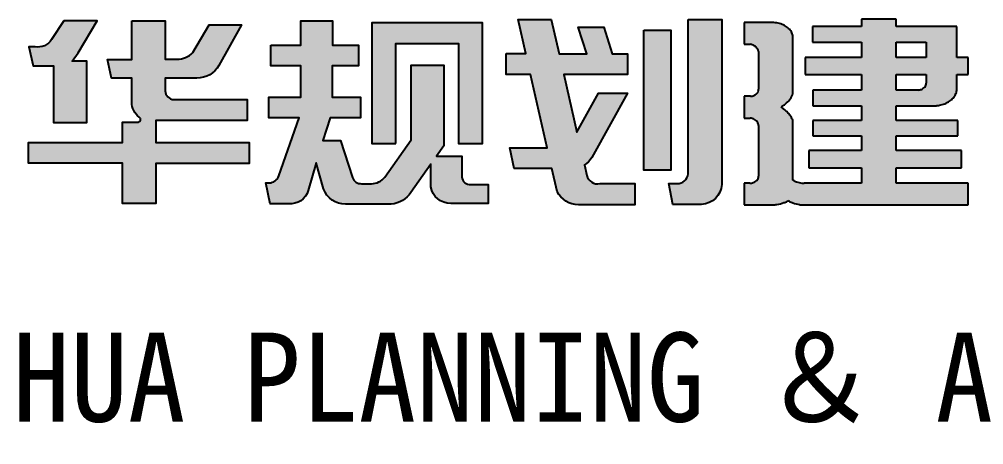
# Model space of a CAD drawing. Extents: x -138012 to 2129925, y -311560 to 0.
# Drawn here: x 510848 to 512552, y -142098 to -141345 of the extents above; entities that cross this region are included whole.
import ezdxf
from ezdxf.enums import TextEntityAlignment as Align

# ---------------------------------------------------------------- set-up
doc = ezdxf.new("R2010")
doc.units = 0
doc.header["$LTSCALE"] = 1000
doc.header["$MEASUREMENT"] = 0
doc.layers.get('0').update_dxf_attribs({"linetype": 'CONTINUOUS'})
for name, color, linetype in [('TEXT', 7, 'CONTINUOUS'), ('WALL', 6, 'CONTINUOUS'), ('图框', 4, 'CONTINUOUS')]:
    doc.layers.add(name, color=color, linetype=linetype)
doc.styles.add('图框艺术体', font='simhei.ttf', dxfattribs={"width": 0.9})

# ---------------------------------------------------------------- blocks, each defined once
blk = doc.blocks.new('A1')
h = blk.add_hatch(color=0)
h.dxf.hatch_style = 1
edge = h.paths.add_edge_path()
edge.add_line((499907.9289028043, 391799.8102194821), (499804.6575156818, 391799.8102194822))
edge.add_line((499804.6575156818, 391799.8102194822), (499804.6575156818, 391812.8723855542))
edge.add_line((499804.6575156818, 391812.8723855542), (499746.2662531775, 391812.8723855542))
edge.add_line((499746.2662531775, 391812.8723855542), (499746.2662531776, 391799.8102194822))
edge.add_line((499746.2662531776, 391799.8102194822), (499663.0551200981, 391799.8102194821))
edge.add_line((499663.0551200981, 391799.8102194821), (499663.055120098, 391771.390772095))
edge.add_line((499663.055120098, 391771.390772095), (499746.2662531776, 391771.3907720951))
edge.add_line((499746.2662531776, 391771.3907720951), (499746.2662531776, 391743.1962322638))
edge.add_line((499746.2662531776, 391743.1962322638), (499650.3385152966, 391743.1962322636))
edge.add_line((499650.3385152966, 391743.1962322636), (499650.3385152966, 391711.9906454532))
edge.add_line((499650.3385152966, 391711.9906454532), (499746.2662531775, 391711.9906454532))
edge.add_line((499746.2662531775, 391711.9906454532), (499746.2662531776, 391683.8175802907))
edge.add_line((499746.2662531776, 391683.8175802907), (499663.2676734882, 391683.8175802907))
edge.add_line((499663.2676734882, 391683.8175802907), (499663.2676734882, 391655.3877932482))
edge.add_line((499663.2676734882, 391655.3877932482), (499746.2662531775, 391655.3877932482))
edge.add_line((499746.2662531775, 391655.3877932482), (499746.2662531775, 391628.6634728641))
edge.add_line((499746.2662531775, 391628.6634728641), (499663.1423936758, 391628.6634728641))
edge.add_line((499663.1423936758, 391628.6634728641), (499663.1423936758, 391600.1255171203))
edge.add_line((499663.1423936758, 391600.1255171203), (499746.2662531775, 391600.1255171202))
edge.add_line((499746.2662531775, 391600.1255171202), (499746.2662531775, 391573.5053886473))
edge.add_line((499746.2662531775, 391573.5053886473), (499656.7320086561, 391573.5053886474))
edge.add_line((499656.7320086561, 391573.5053886474), (499656.7320086561, 391542.1948145677))
edge.add_line((499656.7320086561, 391542.1948145677), (499746.2662531774, 391542.1948145676))
edge.add_line((499746.2662531774, 391542.1948145676), (499746.2662531775, 391514.1287250693))
edge.add_line((499746.2662531775, 391514.1287250693), (499648.8725882611, 391514.128741846))
edge.add_spline(control_points=[(499648.8725882588, 391514.128741846), (499647.516805486, 391514.1248151271), (499646.1607248433, 391514.1965286431), (499641.7445433073, 391514.678954967), (499638.7324416775, 391515.4083780448), (499634.4495737447, 391517.0801189559), (499633.0368026386, 391517.7518299996), (499631.6948611921, 391518.5173174875)], knot_values=[0.9513714849087886, 0.9513714849087886, 0.9513714849087886, 0.9513714849087886, 1.090703220191351, 1.090703220191351, 1.408924883728573, 1.408924883728573, 1.574416654039366, 1.574416654039366, 1.574416654039366, 1.574416654039366], degree=3, periodic=0)
edge.add_line((499631.6948611921, 391518.5173174875), (499629.6768083906, 391519.8315117532))
edge.add_line((499629.6768083906, 391519.8315117532), (499629.6768083906, 391627.6929589767))
edge.add_spline(control_points=[(499629.6768083906, 391627.6929589767), (499629.0389010403, 391629.6955345451), (499628.2299742769, 391631.6691520484), (499625.6602429506, 391636.7476009296), (499623.6198191801, 391639.7757828386), (499618.9745301421, 391645.1443308506), (499616.4492767555, 391647.5229899169), (499613.6413075626, 391649.6886044737)], knot_values=[3.391103965101848, 3.391103965101848, 3.391103965101848, 3.391103965101848, 3.526234999189308, 3.526234999189308, 3.747079914326613, 3.747079914326613, 3.94529361934048, 3.94529361934048, 3.94529361934048, 3.94529361934048], degree=3, periodic=0)
edge.add_line((499613.6413075626, 391649.6886044737), (499609.5170604697, 391652.986123019))
edge.add_line((499609.5170604697, 391652.986123019), (499613.7215037394, 391656.0837060186))
edge.add_spline(control_points=[(499613.7215037394, 391656.0837060186), (499615.566837668, 391657.4344776521), (499617.2881708091, 391658.8832742923), (499621.4332136043, 391662.8945350292), (499623.6285346302, 391665.5901668347), (499627.1918020804, 391671.2635780823), (499628.5600892682, 391674.2407480872), (499629.5387159159, 391677.4342343109), (499629.5829340947, 391677.5820117931), (499629.6261334103, 391677.7299442384)], knot_values=[2.311832462008515, 2.311832462008515, 2.311832462008515, 2.311832462008515, 2.450793033216761, 2.450793033216761, 2.675985772782195, 2.675985772782195, 2.901178512347629, 2.901178512347629, 2.912092230434895, 2.912092230434895, 2.912092230434895, 2.912092230434895], degree=3, periodic=0)
edge.add_line((499629.6261334103, 391677.7299442383), (499629.6261334103, 391775.9993304876))
edge.add_spline(control_points=[(499629.6261334103, 391775.9993304876), (499629.630080546, 391778.1625855921), (499629.5176349047, 391779.8966171443), (499629.2926283568, 391783.6265630543), (499628.8393377613, 391786.0289184858), (499626.7663480617, 391790.6016039109), (499625.3315646446, 391792.8036633595), (499621.7281981602, 391796.8727997523), (499619.5595313578, 391798.7384310508), (499614.6276976406, 391801.9682940993), (499611.8652945107, 391803.3316295663), (499605.9514387894, 391805.4305459041), (499602.8008605887, 391806.1657647682), (499597.7860857357, 391806.7684625977), (499595.9719772948, 391806.8768094087), (499594.1578709034, 391806.8765785517)], knot_values=[-0.09946393604087977, -0.09946393604087977, -0.09946393604087977, -0.09946393604087977, 0.07948016177026485, 0.07948016177026485, 0.3479203152235475, 0.3479203152235475, 0.6163604686768303, 0.6163604686768303, 0.884800622130113, 0.884800622130113, 1.153240775583396, 1.153240775583396, 1.421680929036679, 1.421680929036679, 1.570955397518689, 1.570955397518689, 1.570955397518689, 1.570955397518689], degree=3, periodic=0)
edge.add_line((499594.1578719218, 391806.8765785193), (499547.0065997255, 391806.8765785193))
edge.add_line((499547.0065997255, 391806.8765785193), (499547.0065997255, 391767.2103699229))
edge.add_line((499547.0065997255, 391767.2103699229), (499557.3011671106, 391767.2103699229))
edge.add_spline(control_points=[(499557.301167111, 391767.2103699229), (499559.7906281099, 391766.8415706282), (499561.530858275, 391766.1187200162), (499564.3205810933, 391764.4915974619), (499565.6203750136, 391763.3921081147), (499568.07310273, 391761.0128298), (499569.1183029701, 391759.6603405565), (499570.4085476788, 391757.2990942172), (499570.8064099727, 391756.3680350843), (499571.2883611631, 391754.2152674938)], knot_values=[3.386551680851742, 3.386551680851742, 3.386551680851742, 3.386551680851742, 3.627015090191965, 3.627015090191965, 3.904526008478623, 3.904526008478623, 4.182036926765281, 4.182036926765281, 4.349186330027427, 4.349186330027427, 4.349186330027427, 4.349186330027427], degree=3, periodic=0)
edge.add_line((499571.2883611631, 391754.2152674938), (499571.2883611631, 391684.5541656874))
edge.add_spline(control_points=[(499571.2883611631, 391685.3483910699), (499571.2927789426, 391685.2113248752), (499571.2908990225, 391684.9785081674), (499571.237864952, 391683.6543733178), (499571.0284694527, 391682.5704378734), (499570.2232756086, 391680.2623889592), (499569.5479114454, 391679.0692386188), (499567.8548943002, 391676.9568842758), (499566.8385217928, 391676.0361613174), (499564.1445981266, 391674.2111195196), (499562.36335759, 391673.4491224194), (499559.5623151378, 391672.7810438627), (499558.6068548425, 391672.6371838089), (499557.3785872198, 391672.5640585373)], knot_values=[-1.487500499190211, -1.487500499190211, -1.487500499190211, -1.487500499190211, -1.436353530280068, -1.436353530280068, -1.196218717986405, -1.196218717986405, -0.8982293874048811, -0.8982293874048811, -0.6002400568233572, -0.6002400568233572, -0.187335728827086, -0.187335728827086, 0.01911643517104955, 0.01911643517104955, 0.01911643517104955, 0.01911643517104955], degree=3, periodic=0)
edge.add_line((499557.3785872198, 391672.5640585373), (499546.9362178085, 391672.5640585373))
edge.add_line((499546.9362178085, 391672.5640585373), (499546.9362178083, 391632.6600378691))
edge.add_line((499546.9362178083, 391632.6600378691), (499557.2068553419, 391632.6600378691))
edge.add_spline(control_points=[(499557.2068553419, 391632.6600378691), (499559.5083405227, 391632.2924965217), (499561.016320444, 391631.8139085879), (499563.6968602023, 391630.5742917169), (499564.8880929395, 391629.847201985), (499567.037737794, 391628.1323806124), (499567.996149875, 391627.1440675079), (499569.593819221, 391624.9474751431), (499570.2322340413, 391623.7384831654), (499570.9533816069, 391621.6305217981), (499571.1524369888, 391620.7718924236), (499571.2897688014, 391619.4124092435)], knot_values=[0.09832068293461194, 0.09832068293461194, 0.09832068293461194, 0.09832068293461194, 0.3878882526098777, 0.3878882526098777, 0.6477281066924279, 0.6477281066924279, 0.907567960774978, 0.907567960774978, 1.167407814857528, 1.167407814857528, 1.336230672169579, 1.336230672169579, 1.336230672169579, 1.336230672169579], degree=3, periodic=0)
edge.add_line((499571.2897688014, 391619.4124092435), (499571.2897688014, 391526.7484184753))
edge.add_spline(control_points=[(499571.2897688014, 391526.7484184753), (499571.2432588252, 391525.2958664132), (499570.9594635144, 391523.9876287159), (499569.9252842258, 391521.4318371353), (499569.1367715331, 391520.2025097169), (499567.2021210566, 391518.061759366), (499566.0570793106, 391517.1483810305), (499563.1472797061, 391515.4443433839), (499561.3004047734, 391514.7807648817), (499558.4304838814, 391514.2649048068), (499557.4570714199, 391514.172593714), (499556.4326542526, 391514.1601417142)], knot_values=[1.586367827487998, 1.586367827487998, 1.586367827487998, 1.586367827487998, 1.872585217741985, 1.872585217741985, 2.185500725120694, 2.185500725120694, 2.498416232499404, 2.498416232499404, 2.909300387812437, 2.909300387812437, 3.114742465468954, 3.114742465468954, 3.114742465468954, 3.114742465468954], degree=3, periodic=0)
edge.add_line((499556.4326542526, 391514.1601417142), (499546.9756316818, 391514.1601417142))
edge.add_line((499546.9756316818, 391514.1601417142), (499546.9756316818, 391474.3603129571))
edge.add_line((499546.9756316818, 391474.3603129571), (499594.8732371089, 391474.3603129571))
edge.add_spline(control_points=[(499594.8732371089, 391474.3603129571), (499597.347924398, 391474.5326031277), (499599.8075709335, 391474.8350379792), (499606.4390101631, 391476.0109823354), (499610.5344675842, 391477.1424289733), (499616.3082343909, 391479.3529462261), (499618.1572186719, 391480.1659679008), (499619.9399941821, 391481.0573092905)], knot_values=[1.657599925298069, 1.657599925298069, 1.657599925298069, 1.657599925298069, 1.788930252808407, 1.788930252808407, 2.017152723414768, 2.017152723414768, 2.129372264282285, 2.129372264282285, 2.129372264282285, 2.129372264282285], degree=3, periodic=0)
edge.add_line((499619.9399941824, 391481.0573092906), (499621.685689452, 391482.0428074906))
edge.add_line((499621.685689452, 391482.0428074906), (499623.644365761, 391480.9910457135))
edge.add_spline(control_points=[(499623.644365761, 391480.9910457135), (499625.5421775923, 391479.9557472126), (499627.5371106262, 391479.0241726884), (499633.0837820895, 391476.8375387602), (499636.7753456454, 391475.7919964125), (499642.4241243594, 391474.7719807512), (499644.2978630919, 391474.522864885), (499646.1840852991, 391474.3603129571)], knot_values=[0.9723196980382531, 0.9723196980382531, 0.9723196980382531, 0.9723196980382531, 1.11294085342267, 1.11294085342267, 1.348800516823549, 1.348800516823549, 1.463491189088361, 1.463491189088361, 1.463491189088361, 1.463491189088361], degree=3, periodic=0)
edge.add_line((499646.1840852991, 391474.3603129571), (499927.0488544334, 391474.3603129571))
edge.add_line((499927.0488544334, 391474.3603129571), (499927.0488544334, 391514.1287250693))
edge.add_line((499927.0488544334, 391514.1287250693), (499804.6575156818, 391514.1287250694))
edge.add_line((499804.6575156818, 391514.1287250694), (499804.6575156818, 391542.1948145677))
edge.add_line((499804.6575156818, 391542.1948145677), (499916.0256385598, 391542.1948145677))
edge.add_line((499916.0256385598, 391542.1948145677), (499916.0256385597, 391573.5053886473))
edge.add_line((499916.0256385597, 391573.5053886473), (499804.6575156818, 391573.5053886473))
edge.add_line((499804.6575156818, 391573.5053886473), (499804.6575156818, 391600.1255171202))
edge.add_line((499804.6575156818, 391600.1255171202), (499909.599769519, 391600.1255171202))
edge.add_line((499909.599769519, 391600.1255171202), (499909.599769519, 391628.6634728641))
edge.add_line((499909.599769519, 391628.6634728641), (499804.6575156816, 391628.6634728641))
edge.add_line((499804.6575156816, 391628.6634728641), (499804.6575156819, 391655.3877932482))
edge.add_line((499804.6575156819, 391655.3877932482), (499872.7526750282, 391655.3877932482))
edge.add_spline(control_points=[(499872.7526750282, 391655.3877932482), (499874.639772462, 391655.5521934999), (499876.5111486797, 391655.8228072897), (499881.5256230669, 391656.8431100572), (499884.5966459165, 391657.7996099254), (499890.3309489737, 391660.2613686182), (499892.9936555433, 391661.7663203101), (499897.7516112896, 391665.2139295115), (499899.8464083862, 391667.1559384646), (499903.3586752978, 391671.3402198555), (499904.776251631, 391673.5815665229), (499906.8811853203, 391678.2251416138), (499907.5694620732, 391680.6269946482), (499908.0292847187, 391684.1367406719), (499908.097271906, 391685.2275973131), (499908.0908505413, 391686.3182430553)], knot_values=[-1.46233434582702, -1.46233434582702, -1.46233434582702, -1.46233434582702, -1.321737701097408, -1.321737701097408, -1.078275998243133, -1.078275998243133, -0.8348142953888574, -0.8348142953888574, -0.5913525925345822, -0.5913525925345822, -0.3478908896803069, -0.3478908896803069, -0.1044291868260317, -0.1044291868260317, 0.004710103025224788, 0.004710103025224788, 0.004710103025224788, 0.004710103025224788], degree=3, periodic=0)
edge.add_line((499908.0908505413, 391686.3182430553), (499908.0907812138, 391711.9906454532))
edge.add_line((499908.0907812138, 391711.9906454532), (499927.0981217756, 391711.9906454532))
edge.add_line((499927.0981217756, 391711.9906454532), (499927.0981217756, 391743.1962322636))
edge.add_line((499927.0981217756, 391743.1962322636), (499907.9289028043, 391743.1962322638))
edge.add_line((499907.9289028043, 391743.1962322638), (499907.9289028043, 391799.8102194821))
h.paths.add_polyline_path([(499804.6575156818, 391771.3907720951), (499855.983216278, 391771.3907720951), (499855.9832162781, 391743.1962322638), (499804.6575156818, 391743.1962322638)], flags=16)
edge = h.paths.add_edge_path(flags=16)
edge.add_line((499804.6575156818, 391711.9906454532), (499855.9846239163, 391711.9906454532))
edge.add_line((499855.9846239163, 391711.9906454532), (499855.9846239163, 391696.3831893447))
edge.add_spline(control_points=[(499855.9846239163, 391696.3831893457), (499855.9744802449, 391695.1333386215), (499855.7579818387, 391693.9193547678), (499854.9054273614, 391691.4931697166), (499854.2255796466, 391690.2991295288), (499852.5232004779, 391688.1866953457), (499851.5019423171, 391687.266763504), (499848.7997911511, 391685.447636748), (499847.016149313, 391684.6902323679), (499844.2128749122, 391684.0291747605), (499843.2569022771, 391683.8876797855), (499842.0382513763, 391683.8175802907)], knot_values=[1.650999810835775, 1.650999810835775, 1.650999810835775, 1.650999810835775, 1.918465449896058, 1.918465449896058, 2.217066645749255, 2.217066645749255, 2.515667841602451, 2.515667841602451, 2.928564907150825, 2.928564907150825, 3.135013439925012, 3.135013439925012, 3.135013439925012, 3.135013439925012], degree=3, periodic=0)
edge.add_line((499842.0382513763, 391683.8175802907), (499804.6575156818, 391683.8175802908))
edge.add_line((499804.6575156818, 391683.8175802908), (499804.6575156818, 391711.9906454532))
at = {"layer": 'WALL', "color": 0}
for p, q in [((499594.1573618772, 391806.8765785193), (499547.0065997255, 391806.8765785193)), ((499547.0065997255, 391806.8765785193), (499547.0065997255, 391767.2103699229)), ((499746.2662531776, 391799.8102194822), (499663.0551200981, 391799.8102194821)), ((499663.0551200981, 391799.8102194821), (499663.055120098, 391771.390772095)), ((499804.6575156818, 391812.8723855542), (499746.2662531775, 391812.8723855542)), ((499746.2662531775, 391812.8723855542), (499746.2662531776, 391799.8102194822)), ((499804.6575156818, 391799.8102194822), (499804.6575156818, 391812.8723855542)), ((499907.9289028043, 391799.8102194821), (499804.6575156818, 391799.8102194822)), ((499907.9289028043, 391743.1962322638), (499907.9289028043, 391799.8102194821)), ((499547.0065997255, 391767.2103699229), (499557.301167111, 391767.2103699229)), ((499629.6261334103, 391677.7299442384), (499629.6261334103, 391775.9993304876)), ((499663.055120098, 391771.390772095), (499746.2662531776, 391771.3907720951)), ((499746.2662531776, 391771.3907720951), (499746.2662531776, 391743.1962322638)), ((499804.6575156818, 391771.3907720951), (499855.983216278, 391771.3907720951)), ((499804.6575156818, 391743.1962322638), (499804.6575156818, 391771.3907720951)), ((499855.983216278, 391771.3907720951), (499855.9832162781, 391743.1962322638)), ((499571.2883611631, 391754.2152674938), (499571.2883611631, 391685.3483910699)), ((499746.2662531776, 391743.1962322638), (499650.3385152966, 391743.1962322636)), ((499650.3385152966, 391743.1962322636), (499650.3385152966, 391711.9906454532)), ((499855.9832162781, 391743.1962322638), (499804.6575156818, 391743.1962322638)), ((499927.0981217756, 391743.1962322636), (499907.9289028043, 391743.1962322638)), ((499927.0981217756, 391711.9906454532), (499927.0981217756, 391743.1962322636)), ((499650.3385152966, 391711.9906454532), (499746.2662531775, 391711.9906454532)), ((499746.2662531775, 391711.9906454532), (499746.2662531776, 391683.8175802907)), ((499804.6575156818, 391683.8175802908), (499804.6575156818, 391711.9906454532)), ((499804.6575156818, 391711.9906454532), (499855.9846239163, 391711.9906454532)), ((499855.9846239163, 391711.9906454532), (499855.9846239163, 391696.3831893457)), ((499908.0908505413, 391686.3182430553), (499908.0907812138, 391711.9906454532)), ((499908.0907812138, 391711.9906454532), (499927.0981217756, 391711.9906454532)), ((499557.3785872198, 391672.5640585373), (499546.9362178085, 391672.5640585373)), ((499546.9362178085, 391672.5640585373), (499546.9362178083, 391632.6600378691)), ((499746.2662531776, 391683.8175802907), (499663.2676734882, 391683.8175802907)), ((499663.2676734882, 391683.8175802907), (499663.2676734882, 391655.3877932482)), ((499842.0382513763, 391683.8175802907), (499804.6575156818, 391683.8175802908)), ((499613.7215037394, 391656.0837060186), (499609.5170604697, 391652.986123019)), ((499613.6413075626, 391649.6886044737), (499609.5170604697, 391652.986123019)), ((499663.2676734882, 391655.3877932482), (499746.2662531775, 391655.3877932482)), ((499746.2662531775, 391655.3877932482), (499746.2662531775, 391628.6634728641)), ((499804.6575156816, 391628.6634728641), (499804.6575156819, 391655.3877932482)), ((499804.6575156819, 391655.3877932482), (499872.7526750282, 391655.3877932482)), ((499546.9362178083, 391632.6600378691), (499557.2068553419, 391632.6600378691)), ((499571.2897688014, 391619.4124092435), (499571.2897688014, 391526.7484184753)), ((499629.6768083906, 391519.8315117531), (499629.6768083906, 391627.6929589767)), ((499746.2662531775, 391628.6634728641), (499663.1423936758, 391628.6634728641)), ((499663.1423936758, 391628.6634728641), (499663.1423936758, 391600.1255171203)), ((499909.599769519, 391628.6634728641), (499804.6575156816, 391628.6634728641)), ((499909.599769519, 391600.1255171202), (499909.599769519, 391628.6634728641)), ((499663.1423936758, 391600.1255171203), (499746.2662531775, 391600.1255171202)), ((499746.2662531775, 391600.1255171202), (499746.2662531775, 391573.5053886473)), ((499804.6575156818, 391573.5053886473), (499804.6575156818, 391600.1255171202)), ((499804.6575156818, 391600.1255171202), (499909.599769519, 391600.1255171202)), ((499746.2662531775, 391573.5053886473), (499656.7320086561, 391573.5053886474)), ((499656.7320086561, 391573.5053886474), (499656.7320086561, 391542.1948145677)), ((499916.0256385597, 391573.5053886473), (499804.6575156818, 391573.5053886473)), ((499916.0256385598, 391542.1948145677), (499916.0256385597, 391573.5053886473)), ((499656.7320086561, 391542.1948145677), (499746.2662531774, 391542.1948145676)), ((499746.2662531774, 391542.1948145676), (499746.2662531775, 391514.1287250693)), ((499804.6575156818, 391514.1287250694), (499804.6575156818, 391542.1948145677)), ((499804.6575156818, 391542.1948145677), (499916.0256385598, 391542.1948145677)), ((499556.4326542526, 391514.1601417142), (499546.9756316818, 391514.1601417142)), ((499546.9756316818, 391514.1601417142), (499546.9756316818, 391474.3603129571)), ((499631.6948611921, 391518.5173174875), (499629.6768083906, 391519.8315117532)), ((499746.2662531775, 391514.1287250693), (499648.8725882588, 391514.128741846)), ((499927.0488544334, 391514.1287250693), (499804.6575156818, 391514.1287250694)), ((499927.0488544334, 391474.3603129571), (499927.0488544334, 391514.1287250693)), ((499546.9756316818, 391474.3603129571), (499594.8732371089, 391474.3603129571)), ((499619.9399941821, 391481.0573092905), (499621.685689452, 391482.0428074906)), ((499623.644365761, 391480.9910457135), (499621.685689452, 391482.0428074906)), ((499646.1840852991, 391474.3603129571), (499927.0488544334, 391474.3603129571))]:
    blk.add_line(p, q, dxfattribs=at)
for points, knots in [([(499629.6261334103, 391775.9993304876), (499629.630080546, 391778.1625855921), (499629.5176349047, 391779.8966171443), (499629.2926283568, 391783.6265630543), (499628.8393377613, 391786.0289184858), (499626.7663480617, 391790.6016039109), (499625.3315646446, 391792.8036633595), (499621.7281981602, 391796.8727997523), (499619.5595313578, 391798.7384310508), (499614.6276976406, 391801.9682940993), (499611.8652945107, 391803.3316295663), (499605.9514387894, 391805.4305459041), (499602.8008605887, 391806.1657647682), (499597.7860857357, 391806.7684625977), (499595.9719772948, 391806.8768094087), (499594.1578709034, 391806.8765785517)], [-0.09946393604087977, -0.09946393604087977, -0.09946393604087977, -0.09946393604087977, 0.07948016177026485, 0.07948016177026485, 0.3479203152235475, 0.3479203152235475, 0.6163604686768303, 0.6163604686768303, 0.884800622130113, 0.884800622130113, 1.153240775583396, 1.153240775583396, 1.421680929036679, 1.421680929036679, 1.570955397518689, 1.570955397518689, 1.570955397518689, 1.570955397518689]), ([(499571.2883611631, 391754.2152674938), (499570.8064099727, 391756.3680350843), (499570.4085476788, 391757.2990942172), (499569.1183029701, 391759.6603405565), (499568.07310273, 391761.0128298), (499565.6203750136, 391763.3921081147), (499564.3205810933, 391764.4915974619), (499561.530858275, 391766.1187200162), (499559.7906281099, 391766.8415706282), (499557.301167111, 391767.2103699229)], [3.386551680851742, 3.386551680851742, 3.386551680851742, 3.386551680851742, 3.553701084113889, 3.553701084113889, 3.831212002400546, 3.831212002400546, 4.108722920687204, 4.108722920687204, 4.349186330027427, 4.349186330027427, 4.349186330027427, 4.349186330027427]), ([(499557.3785872198, 391672.5640585373), (499558.6068548425, 391672.6371838089), (499559.5623151378, 391672.7810438627), (499562.36335759, 391673.4491224194), (499564.1445981266, 391674.2111195196), (499566.8385217928, 391676.0361613174), (499567.8548943002, 391676.9568842758), (499569.5479114454, 391679.0692386188), (499570.2232756086, 391680.2623889592), (499571.0284694527, 391682.5704378734), (499571.237864952, 391683.6543733178), (499571.2908990225, 391684.9785081674), (499571.2927789426, 391685.2113248752), (499571.2883611631, 391685.3483910699)], [-1.487500499190211, -1.487500499190211, -1.487500499190211, -1.487500499190211, -1.281048335192076, -1.281048335192076, -0.8681440071958044, -0.8681440071958044, -0.5701546766142805, -0.5701546766142805, -0.2721653460327567, -0.2721653460327567, -0.03203053373909326, -0.03203053373909326, 0.01911643517104955, 0.01911643517104955, 0.01911643517104955, 0.01911643517104955]), ([(499842.0382513763, 391683.8175802907), (499843.2569022771, 391683.8876797855), (499844.2128749122, 391684.0291747605), (499847.016149313, 391684.6902323679), (499848.7997911511, 391685.447636748), (499851.5019423171, 391687.266763504), (499852.5232004779, 391688.1866953457), (499854.2255796466, 391690.2991295288), (499854.9054273614, 391691.4931697166), (499855.7579818387, 391693.9193547678), (499855.9744802449, 391695.1333386215), (499855.9846239163, 391696.3831893457)], [1.650999810835775, 1.650999810835775, 1.650999810835775, 1.650999810835775, 1.857448343609962, 1.857448343609962, 2.270345409158335, 2.270345409158335, 2.568946605011532, 2.568946605011532, 2.867547800864728, 2.867547800864728, 3.135013439925012, 3.135013439925012, 3.135013439925012, 3.135013439925012]), ([(499872.7526750282, 391655.3877932482), (499874.639772462, 391655.5521934999), (499876.5111486797, 391655.8228072897), (499881.5256230669, 391656.8431100572), (499884.5966459165, 391657.7996099254), (499890.3309489737, 391660.2613686182), (499892.9936555433, 391661.7663203101), (499897.7516112896, 391665.2139295115), (499899.8464083862, 391667.1559384646), (499903.3586752978, 391671.3402198555), (499904.776251631, 391673.5815665229), (499906.8811853203, 391678.2251416138), (499907.5694620732, 391680.6269946482), (499908.0292847187, 391684.1367406719), (499908.097271906, 391685.2275973131), (499908.0908505413, 391686.3182430553)], [-1.46233434582702, -1.46233434582702, -1.46233434582702, -1.46233434582702, -1.321737701097408, -1.321737701097408, -1.078275998243133, -1.078275998243133, -0.8348142953888574, -0.8348142953888574, -0.5913525925345822, -0.5913525925345822, -0.3478908896803069, -0.3478908896803069, -0.1044291868260317, -0.1044291868260317, 0.004710103025224788, 0.004710103025224788, 0.004710103025224788, 0.004710103025224788]), ([(499613.7215037394, 391656.0837060186), (499615.566837668, 391657.4344776521), (499617.2881708091, 391658.8832742923), (499621.4332136043, 391662.8945350292), (499623.6285346302, 391665.5901668347), (499627.1918020804, 391671.2635780823), (499628.5600892682, 391674.2407480872), (499629.5387159159, 391677.4342343109), (499629.5829340947, 391677.5820117931), (499629.6261334103, 391677.7299442384)], [2.311832462008515, 2.311832462008515, 2.311832462008515, 2.311832462008515, 2.450793033216761, 2.450793033216761, 2.675985772782195, 2.675985772782195, 2.901178512347629, 2.901178512347629, 2.912092230434895, 2.912092230434895, 2.912092230434895, 2.912092230434895]), ([(499629.6768083906, 391627.6929589767), (499629.0389010403, 391629.6955345451), (499628.2299742769, 391631.6691520484), (499625.6602429506, 391636.7476009296), (499623.6198191801, 391639.7757828386), (499618.9745301421, 391645.1443308506), (499616.4492767555, 391647.5229899169), (499613.6413075626, 391649.6886044737)], [3.391103965101848, 3.391103965101848, 3.391103965101848, 3.391103965101848, 3.526234999189308, 3.526234999189308, 3.747079914326613, 3.747079914326613, 3.94529361934048, 3.94529361934048, 3.94529361934048, 3.94529361934048]), ([(499571.2897688014, 391619.4124092435), (499571.1524369888, 391620.7718924236), (499570.9533816069, 391621.6305217981), (499570.2322340413, 391623.7384831654), (499569.593819221, 391624.9474751431), (499567.996149875, 391627.1440675079), (499567.037737794, 391628.1323806124), (499564.8880929395, 391629.847201985), (499563.6968602023, 391630.5742917169), (499561.016320444, 391631.8139085879), (499559.5083405227, 391632.2924965217), (499557.2068553419, 391632.6600378691)], [0.09832068293461194, 0.09832068293461194, 0.09832068293461194, 0.09832068293461194, 0.2671435402466629, 0.2671435402466629, 0.526983394329213, 0.526983394329213, 0.7868232484117632, 0.7868232484117632, 1.046663102494313, 1.046663102494313, 1.336230672169579, 1.336230672169579, 1.336230672169579, 1.336230672169579]), ([(499556.4326542526, 391514.1601417142), (499557.4570714199, 391514.172593714), (499558.4304838814, 391514.2649048068), (499561.3004047734, 391514.7807648817), (499563.1472797061, 391515.4443433839), (499566.0570793106, 391517.1483810305), (499567.2021210566, 391518.061759366), (499569.1367715331, 391520.2025097169), (499569.9252842258, 391521.4318371353), (499570.9594635144, 391523.9876287159), (499571.2432588252, 391525.2958664132), (499571.2897688014, 391526.7484184753)], [1.586367827487998, 1.586367827487998, 1.586367827487998, 1.586367827487998, 1.791809905144515, 1.791809905144515, 2.202694060457548, 2.202694060457548, 2.515609567836258, 2.515609567836258, 2.828525075214967, 2.828525075214967, 3.114742465468954, 3.114742465468954, 3.114742465468954, 3.114742465468954]), ([(499631.6948611921, 391518.5173174875), (499633.0368026386, 391517.7518299996), (499634.4495737447, 391517.0801189559), (499638.7324416775, 391515.4083780448), (499641.7445433073, 391514.678954967), (499646.1607248433, 391514.1965286431), (499647.516805486, 391514.1248151271), (499648.8725882588, 391514.128741846)], [0.9513714849087886, 0.9513714849087886, 0.9513714849087886, 0.9513714849087886, 1.116863255219582, 1.116863255219582, 1.435084918756804, 1.435084918756804, 1.574416654039366, 1.574416654039366, 1.574416654039366, 1.574416654039366]), ([(499594.8732371089, 391474.3603129571), (499597.347924398, 391474.5326031277), (499599.8075709335, 391474.8350379792), (499606.4390101631, 391476.0109823354), (499610.5344675842, 391477.1424289733), (499616.3082343909, 391479.3529462261), (499618.1572186719, 391480.1659679008), (499619.9399941821, 391481.0573092905)], [1.657599925298069, 1.657599925298069, 1.657599925298069, 1.657599925298069, 1.788930252808407, 1.788930252808407, 2.017152723414768, 2.017152723414768, 2.129372264282285, 2.129372264282285, 2.129372264282285, 2.129372264282285]), ([(499623.644365761, 391480.9910457135), (499625.5421775923, 391479.9557472126), (499627.5371106262, 391479.0241726884), (499633.0837820895, 391476.8375387602), (499636.7753456454, 391475.7919964125), (499642.4241243594, 391474.7719807512), (499644.2978630919, 391474.522864885), (499646.1840852991, 391474.3603129571)], [0.9723196980382531, 0.9723196980382531, 0.9723196980382531, 0.9723196980382531, 1.11294085342267, 1.11294085342267, 1.348800516823549, 1.348800516823549, 1.463491189088361, 1.463491189088361, 1.463491189088361, 1.463491189088361])]:
    blk.add_open_spline(points, degree=3, knots=knots, dxfattribs=at)
blk = doc.blocks.new('564563')
at = {"layer": '图框'}
h = blk.add_hatch(color=256, dxfattribs=at)
h.dxf.hatch_style = 1
edge = h.paths.add_edge_path()
edge.add_line((191331.0286024383, -141790.8792182534), (191389.8328190204, -141790.8792182534))
edge.add_line((191389.8328190204, -141790.8792182534), (191389.8328190204, -141858.5697546467))
edge.add_line((191389.8328190204, -141858.5697546467), (191410.7107151547, -141858.5697546467))
edge.add_arc((191410.7107151547, -141819.6761193791), 38.89363526759553, 270, 316.2637315084082)
edge.add_line((191438.8125205846, -141846.5648418461), (191467.4112478385, -141797.6936099736))
edge.add_line((191467.4112478385, -141797.6936099736), (191524.9299326336, -141797.6936099736))
edge.add_line((191524.9299326336, -141797.6936099736), (191484.932837304, -141869.4435940996))
edge.add_arc((191446.7269329129, -141848.1456771913), 43.74119791421747, 269.0232863396847, 330.86247824088184, ccw=False)
edge.add_line((191445.9813185458, -141891.8805197563), (191389.8130636921, -141891.8805197563))
edge.add_line((191389.8130636921, -141891.8805197563), (191389.8130636921, -141914.2722361607))
edge.add_arc((191406.424524993, -141913.3591356589), 16.63653807369727, 183.1462739965164, 265.2827346271554)
edge.add_line((191405.0563555794, -141929.9393199623), (191534.9015825251, -141929.9393199623))
edge.add_line((191534.9015825251, -141929.9393199623), (191534.9015825251, -141966.9271597667))
edge.add_line((191534.9015825251, -141966.9271597667), (191373.5616122589, -141966.9271597667))
edge.add_line((191373.5616122589, -141966.9271597667), (191373.5616122589, -142005.7266122416))
edge.add_line((191373.5616122589, -142005.7266122416), (191538.3219482289, -142005.7266122416))
edge.add_line((191538.3219482289, -142005.7266122416), (191538.3219482289, -142043.0290826933))
edge.add_line((191538.3219482289, -142043.0290826933), (191373.2078122885, -142043.0290826933))
edge.add_line((191373.2078122885, -142043.0290826933), (191373.2078122885, -142113.4653088964))
edge.add_line((191373.2078122885, -142113.4653088964), (191314.7484159824, -142113.4653088964))
edge.add_line((191314.7484159824, -142113.4653088964), (191314.7484159824, -142042.3451030254))
edge.add_line((191314.7484159824, -142042.3451030254), (191148.2819380229, -142042.3451030254))
edge.add_line((191148.2819380229, -142042.3451030254), (191148.2819380229, -142005.9919963528))
edge.add_line((191148.2819380229, -142005.9919963528), (191314.4817190503, -142005.9919963528))
edge.add_line((191314.4817190503, -142005.9919963528), (191314.4817190503, -141969.7997007814))
edge.add_line((191314.4817190503, -141969.7997007814), (191341.3246143572, -141969.7997007814))
edge.add_arc((191341.3246143573, -141964.7997007814), 5.000000000029104, 269.9999999989995, 414.077328151231)
edge.add_arc((191363.0897498137, -141934.7573800524), 32.09800744268237, 179.9058676720582, 234.07732815150518, ccw=False)
edge.add_line((191330.9917856902, -141934.704645648), (191330.9917856902, -141892.2475237038))
edge.add_line((191330.9917856902, -141892.2475237038), (191295.3949029604, -141892.2475237038))
edge.add_line((191295.3949029604, -141892.2475237038), (191287.7669700129, -141858.8218500099))
edge.add_line((191287.7669700129, -141858.8218500099), (191331.0286024383, -141858.8218500099))
edge.add_line((191331.0286024383, -141858.8218500099), (191331.0286024383, -141790.8792182534))
edge = h.paths.add_edge_path()
edge.add_line((191210.7271474068, -141790.8784365623), (191189.162907534, -141823.9012815722))
edge.add_arc((191164.751208785, -141807.9602041946), 29.15559952687517, 261.3941334764417, 326.8550715877215, ccw=False)
edge.add_line((191160.388464538, -141836.7875427191), (191149.3121532542, -141836.7875427191))
edge.add_line((191149.3121532542, -141836.7875427191), (191156.9021239035, -141870.1878114539))
edge.add_line((191156.9021239035, -141870.1878114539), (191192.4449744318, -141870.1878114539))
edge.add_line((191192.4449744318, -141870.1878114539), (191192.4449744318, -141970.597199242))
edge.add_line((191192.4449744318, -141970.597199242), (191251.331804205, -141970.597199242))
edge.add_line((191251.331804205, -141970.597199242), (191251.331804205, -141862.1432552774))
edge.add_line((191251.331804205, -141862.1432552774), (191225.4202751953, -141862.1432552774))
edge.add_line((191225.4202751953, -141862.1432552774), (191236.2102658299, -141847.1395338652))
edge.add_line((191236.2102658299, -141847.1395338652), (191270.0035294653, -141790.8784365623))
edge.add_line((191270.0035294653, -141790.8784365623), (191210.7271474068, -141790.8784365623))
h = blk.add_hatch(color=256, dxfattribs=at)
h.dxf.hatch_style = 1
h.paths.add_polyline_path([(191797.4768346818, -142007.6474007398), (191797.4768346818, -141830.4939308282), (191908.1760288, -141830.4939308282), (191908.1760288, -142007.6841402191), (191950.7252020712, -142007.6841402191), (191950.7252020712, -141793.9113978327), (191754.8665994869, -141793.9113978327), (191754.8665994869, -142007.6474007398)], flags=17)
edge = h.paths.add_edge_path()
edge.add_line((191576.3026768537, -141833.7983561475), (191629.540592707, -141833.7983561475))
edge.add_line((191629.540592707, -141833.7983561475), (191629.540592707, -141790.7494575393))
edge.add_line((191629.540592707, -141790.7494575393), (191685.4147349147, -141790.7494575393))
edge.add_line((191685.4147349147, -141790.7494575393), (191685.4147349147, -141833.7983561475))
edge.add_line((191685.4147349147, -141833.7983561475), (191731.5542021228, -141833.7983561475))
edge.add_line((191731.5542021228, -141833.7983561475), (191731.5542021228, -141870.1987551286))
edge.add_line((191731.5542021228, -141870.1987551286), (191685.1516298606, -141870.1987551286))
edge.add_line((191685.1516298606, -141870.1987551286), (191685.1516298606, -141925.8694455153))
edge.add_line((191685.1516298606, -141925.8694455153), (191734.670156177, -141925.8694455153))
edge.add_line((191734.670156177, -141925.8694455153), (191734.6701561769, -141962.2284148708))
edge.add_line((191734.6701561769, -141962.2284148708), (191681.1918380228, -141962.2284148708))
edge.add_line((191681.1918380228, -141962.2284148708), (191668.4850199448, -142002.4677422581))
edge.add_line((191668.4850199448, -142002.4677422581), (191699.6903763358, -142002.4677422581))
edge.add_line((191699.6903763358, -142002.4677422581), (191720.7269571153, -142067.4689669878))
edge.add_arc((191735.985841571, -142062.5306791818), 16.03808720785122, 197.9333238405965, 272.8202501272643)
edge.add_line((191736.7749599863, -142078.5493412175), (191754.2262412542, -142078.5493412175))
edge.add_arc((191754.2262412543, -142048.0161701783), 30.53317103916197, 269.9999999998908, 321.346239630114)
edge.add_line((191778.0706553964, -142067.08757411), (191824.7259301939, -142000.7951598653))
edge.add_line((191824.7259301939, -142000.7951598653), (191824.7259301939, -141869.2797037098))
edge.add_line((191824.7259301939, -141869.2797037098), (191882.0844159322, -141869.2797037098))
edge.add_line((191882.0844159322, -141869.2797037098), (191882.0844159322, -142011.681027922))
edge.add_line((191882.0844159322, -142011.681027922), (191869.1496687317, -142030.048147542))
edge.add_line((191869.1496687317, -142030.048147542), (191914.2146614692, -142030.048147542))
edge.add_line((191914.2146614692, -142030.048147542), (191914.2146614692, -142066.4691745406))
edge.add_arc((191927.7109579366, -142066.4691745407), 13.49629646734684, 179.9999999998764, 279.3242122478699)
edge.add_line((191929.897639167, -142079.7871489937), (191960.6244174871, -142079.7871489937))
edge.add_line((191960.6244174871, -142079.7871489937), (191960.6244174871, -142113.4711715792))
edge.add_line((191960.6244174871, -142113.4711715792), (191894.2861310663, -142113.4711715792))
edge.add_arc((191894.2861310662, -142077.4828467686), 35.98832481060526, 191.0167001970101, 270.00000000009265, ccw=False)
edge.add_line((191858.9610161637, -142084.3600394952), (191858.9610161637, -142043.771468294))
edge.add_line((191858.9610161637, -142043.771468294), (191824.1065744185, -142093.9661228714))
edge.add_arc((191783.4037901122, -142065.7026984806), 49.55338342212829, 276.73065591915224, 325.224446065013, ccw=False)
edge.add_line((191789.2115513594, -142114.9145641013), (191708.4037572683, -142114.9145641013))
edge.add_arc((191708.4037572683, -142073.8271124425), 41.08745165885193, 199.6101807632199, 270, ccw=False)
edge.add_line((191669.699466873, -142087.6168400978), (191656.569223142, -142041.9078857539))
edge.add_line((191656.569223142, -142041.9078857539), (191642.7128089067, -142090.4188030018))
edge.add_arc((191611.0428197919, -142081.372746714), 32.93659583040253, 264.11249570329596, 344.0588058369732, ccw=False)
edge.add_line((191607.6643287637, -142114.1356089709), (191575.5324920113, -142114.1356089709))
edge.add_line((191575.5324920113, -142114.1356089709), (191567.9540727276, -142076.9652443066))
edge.add_line((191567.9540727276, -142076.9652443066), (191573.473069058, -142076.9652443066))
edge.add_arc((191573.4730690581, -142058.3748196166), 18.59042468992993, 269.9999999999104, 339.6635158445739)
edge.add_line((191590.9047121753, -142064.8356019522), (191626.576073871, -141962.2284148708))
edge.add_line((191626.576073871, -141962.2284148708), (191572.9334954096, -141962.2284148708))
edge.add_line((191572.9334954096, -141962.2284148708), (191572.9334954096, -141925.8694455153))
edge.add_line((191572.9334954096, -141925.8694455153), (191629.5747155468, -141925.8694455154))
edge.add_line((191629.5747155468, -141925.8694455154), (191629.5747155468, -141870.1987551286))
edge.add_line((191629.5747155468, -141870.1987551286), (191576.3026768538, -141870.1987551285))
edge.add_line((191576.3026768538, -141870.1987551285), (191576.3026768537, -141833.7983561475))
h = blk.add_hatch(color=256, dxfattribs=at)
h.dxf.hatch_style = 1
edge = h.paths.add_edge_path()
edge.add_line((192313.9953705024, -141788.0549684931), (192372.9791809779, -141788.0549684931))
edge.add_line((192372.9791809779, -141788.0549684931), (192372.9791809779, -142079.780728399))
edge.add_arc((192336.2467095442, -142078.2992543413), 36.76233429760602, 271.3516191715592, 357.69042951277964, ccw=False)
edge.add_line((192337.1138601053, -142115.0513600349), (192286.6889474913, -142115.0513600349))
edge.add_line((192286.6889474913, -142115.0513600349), (192279.3948587076, -142078.3648621299))
edge.add_line((192279.3948587076, -142078.3648621299), (192294.1429555006, -142078.3648621299))
edge.add_arc((192294.1429555006, -142058.2635051462), 20.10135698367958, 270.0000000001659, 350.9734199347714)
edge.add_line((192313.9953705024, -142061.4172602385), (192313.9953705024, -141788.0549684931))
h.paths.add_polyline_path([(192235.6448405054, -141807.292776056), (192283.1508052403, -141807.292776056), (192283.1508052403, -142054.39369801), (192235.6448405054, -142054.39369801)])
edge = h.paths.add_edge_path()
edge.add_line((191992.0239278805, -141848.4585809271), (192027.2019678225, -141848.4585809271))
edge.add_line((192027.2019678225, -141848.4585809271), (192013.4486674496, -141788.3567012381))
edge.add_line((192013.4486674496, -141788.3567012381), (192071.9767195925, -141788.3567012381))
edge.add_line((192071.9767195925, -141788.3567012381), (192085.7273260569, -141848.6715917379))
edge.add_line((192085.7273260569, -141848.6715917379), (192134.8893082718, -141848.6715917379))
edge.add_line((192134.8893082718, -141848.6715917379), (192119.6390927957, -141801.924121931))
edge.add_line((192119.6390927957, -141801.924121931), (192164.9597382024, -141801.924121931))
edge.add_line((192164.9597382024, -141801.924121931), (192179.7142745322, -141848.8634968905))
edge.add_line((192179.7142745322, -141848.8634968905), (192206.3142517663, -141848.8634968905))
edge.add_line((192206.3142517663, -141848.8634968905), (192206.3142517663, -141885.4206249269))
edge.add_line((192206.3142517663, -141885.4206249269), (192094.1690611807, -141885.4206249269))
edge.add_line((192094.1690611807, -141885.4206249269), (192116.9873600854, -141987.6722861287))
edge.add_line((192116.9873600854, -141987.6722861287), (192155.3062571908, -141918.6602998154))
edge.add_line((192155.3062571908, -141918.6602998154), (192206.3759232096, -141918.6602998154))
edge.add_line((192206.3759232096, -141918.6602998154), (192143.3592252897, -142032.4783082566))
edge.add_arc((192116.5081734402, -142017.6119031386), 30.69183908724087, 296.9524544016358, 331.0283705583987, ccw=False)
edge.add_line((192130.419279033, -142044.9700852373), (192134.8862575253, -142064.0162592993))
edge.add_arc((192153.6334742842, -142059.6193965077), 19.25592216987189, 193.1992549188093, 282.7036142319592)
edge.add_line((192157.868000627, -142078.4039466823), (192219.7101602908, -142078.4039466823))
edge.add_line((192219.7101602908, -142078.4039466823), (192219.7101602908, -142115.9010582053))
edge.add_line((192219.7101602908, -142115.9010582053), (192120.034757368, -142115.9010582053))
edge.add_arc((192120.0347573681, -142074.4402976489), 41.46076055633603, 205.4870111693195, 269.9999999999598, ccw=False)
edge.add_line((192082.6088395715, -142092.2811312335), (192073.1748541868, -142051.6781033056))
edge.add_line((192073.1748541868, -142051.6781033056), (192006.1883252712, -142051.6781033056))
edge.add_line((192006.1883252712, -142051.6781033056), (191998.4820463767, -142015.2694965686))
edge.add_line((191998.4820463767, -142015.2694965686), (192064.7701127938, -142015.2694965686))
edge.add_line((192064.7701127938, -142015.2694965686), (192035.1884117406, -141885.31118818))
edge.add_line((192035.1884117406, -141885.31118818), (191992.0239278805, -141885.31118818))
edge.add_line((191992.0239278805, -141885.31118818), (191992.0239278805, -141848.4585809271))
for points in [[(191331.0286024383, -141790.8792182534), (191389.8328190204, -141790.8792182534), (191389.8328190204, -141858.5697546467), (191410.7107151547, -141858.5697546467, 0.2046509590101342), (191438.8125205846, -141846.5648418461), (191467.4112478385, -141797.6936099736), (191524.9299326336, -141797.6936099736), (191484.932837304, -141869.4435940996, -0.276569069520666), (191445.9813185458, -141891.8805197563), (191389.8130636921, -141891.8805197563), (191389.8130636921, -141914.2722361607, 0.374563486376834), (191405.0563555794, -141929.9393199623), (191534.9015825251, -141929.9393199623), (191534.9015825251, -141966.9271597667), (191373.5616122589, -141966.9271597667), (191373.5616122589, -142005.7266122416), (191538.3219482289, -142005.7266122416), (191538.3219482289, -142043.0290826933), (191373.2078122885, -142043.0290826933), (191373.2078122885, -142113.4653088964), (191314.7484159824, -142113.4653088964), (191314.7484159824, -142042.3451030254), (191148.2819380229, -142042.3451030254), (191148.2819380229, -142005.9919963528), (191314.4817190503, -142005.9919963528), (191314.4817190503, -141969.7997007814), (191341.3246143572, -141969.7997007814, 0.7270581675455992), (191344.2580785723, -141960.7506530292, -0.2408701598548001), (191330.9917856902, -141934.704645648), (191330.9917856902, -141892.2475237038), (191295.3949029604, -141892.2475237038), (191287.7669700129, -141858.8218500099), (191331.0286024383, -141858.8218500099)], [(191210.7271474068, -141790.8784365623), (191189.162907534, -141823.9012815722, -0.2936567912703833), (191160.388464538, -141836.7875427191), (191149.3121532542, -141836.7875427191), (191156.9021239035, -141870.1878114539), (191192.4449744318, -141870.1878114539), (191192.4449744318, -141970.597199242), (191251.331804205, -141970.597199242), (191251.331804205, -141862.1432552774), (191225.4202751953, -141862.1432552774), (191236.2102658299, -141847.1395338652), (191270.0035294653, -141790.8784365623)], [(191576.3026768537, -141833.7983561475), (191629.540592707, -141833.7983561475), (191629.540592707, -141790.7494575393), (191685.4147349147, -141790.7494575393), (191685.4147349147, -141833.7983561475), (191731.5542021228, -141833.7983561475), (191731.5542021228, -141870.1987551286), (191685.1516298606, -141870.1987551286), (191685.1516298606, -141925.8694455153), (191734.670156177, -141925.8694455153), (191734.6701561769, -141962.2284148708), (191681.1918380228, -141962.2284148708), (191668.4850199448, -142002.4677422581), (191699.6903763358, -142002.4677422581), (191720.7269571153, -142067.4689669878, 0.3389041223550494), (191736.7749599863, -142078.5493412175), (191754.2262412542, -142078.5493412175, 0.2278655504711115), (191778.0706553964, -142067.08757411), (191824.7259301939, -142000.7951598653), (191824.7259301939, -141869.2797037098), (191882.0844159322, -141869.2797037098), (191882.0844159322, -142011.681027922), (191869.1496687317, -142030.048147542), (191914.2146614692, -142030.048147542), (191914.2146614692, -142066.4691745406, 0.4627227272856995), (191929.897639167, -142079.7871489937), (191960.6244174871, -142079.7871489937), (191960.6244174871, -142113.4711715792), (191894.2861310663, -142113.4711715792, -0.3589544271071848), (191858.9610161637, -142084.3600394952), (191858.9610161637, -142043.771468294), (191824.1065744185, -142093.9661228714, -0.2148095068150594), (191789.2115513594, -142114.9145641013), (191708.4037572683, -142114.9145641013, -0.3171697942361905), (191669.699466873, -142087.6168400978), (191656.569223142, -142041.9078857539), (191642.7128089067, -142090.4188030018, -0.3637049563819471), (191607.6643287637, -142114.1356089709), (191575.5324920113, -142114.1356089709), (191567.9540727276, -142076.9652443066), (191573.473069058, -142076.9652443066, 0.3136853879327809), (191590.9047121753, -142064.8356019522), (191626.576073871, -141962.2284148708), (191572.9334954096, -141962.2284148708), (191572.9334954096, -141925.8694455153), (191629.5747155468, -141925.8694455154), (191629.5747155468, -141870.1987551286), (191576.3026768538, -141870.1987551285)], [(191992.0239278805, -141848.4585809271), (192027.2019678225, -141848.4585809271), (192013.4486674496, -141788.3567012381), (192071.9767195925, -141788.3567012381), (192085.7273260569, -141848.6715917379), (192134.8893082718, -141848.6715917379), (192119.6390927957, -141801.924121931), (192164.9597382024, -141801.924121931), (192179.7142745322, -141848.8634968905), (192206.3142517663, -141848.8634968905), (192206.3142517663, -141885.4206249269), (192094.1690611807, -141885.4206249269), (192116.9873600854, -141987.6722861287), (192155.3062571908, -141918.6602998154), (192206.3759232096, -141918.6602998154), (192143.3592252897, -142032.4783082566, -0.1497896634446751), (192130.419279033, -142044.9700852373), (192134.8862575253, -142064.0162592993, 0.4116821351494803), (192157.868000627, -142078.4039466823), (192219.7101602908, -142078.4039466823), (192219.7101602908, -142115.9010582053), (192120.034757368, -142115.9010582053, -0.2891693241154799), (192082.6088395715, -142092.2811312335), (192073.1748541868, -142051.6781033056), (192006.1883252712, -142051.6781033056), (191998.4820463767, -142015.2694965686), (192064.7701127938, -142015.2694965686), (192035.1884117406, -141885.31118818), (191992.0239278805, -141885.31118818)], [(192313.9953705024, -141788.0549684931), (192372.9791809779, -141788.0549684931), (192372.9791809779, -142079.780728399, -0.3956191980589924), (192337.1138601053, -142115.0513600349), (192286.6889474913, -142115.0513600349), (192279.3948587076, -142078.3648621299), (192294.1429555006, -142078.3648621299, 0.3687877206231039), (192313.9953705024, -142061.4172602385)]]:
    blk.add_lwpolyline(points, format="xyb", close=True, dxfattribs=at)
for points in [[(191797.4768346818, -142007.6474007398), (191797.4768346818, -141830.4939308282), (191908.1760288, -141830.4939308282), (191908.1760288, -142007.6841402191), (191950.7252020712, -142007.6841402191), (191950.7252020712, -141793.9113978327), (191754.8665994869, -141793.9113978327), (191754.8665994869, -142007.6474007398)], [(192235.6448405054, -141807.292776056), (192283.1508052403, -141807.292776056), (192283.1508052403, -142054.39369801), (192235.6448405054, -142054.39369801)]]:
    blk.add_lwpolyline(points, close=True, dxfattribs=at)
at = {"layer": '图框', "xscale": 1.040000000037253, "yscale": 0.9700000000011642}
blk.add_blockref('A1', (-327115.9324541666, -521846.3468920711), dxfattribs=at)
at = {"layer": '图框', "style": '图框艺术体', "width": 0.95}
blk.add_text('ZHEJIANG YAOHUA PLANNING ＆ ARCHITECTURAL DESIGN CO．,LTD', height=157.62507255, dxfattribs=at).set_placement((192801.4697313076, -142499.3213913631), align=Align.CENTER)

msp = doc.modelspace()

# ---------------------------------------------------------------- block references
at = {"layer": 'TEXT'}
msp.add_blockref('564563', (319715.8501345208, 442.4423733511649), dxfattribs=at)

doc.saveas('drawing.dxf')
